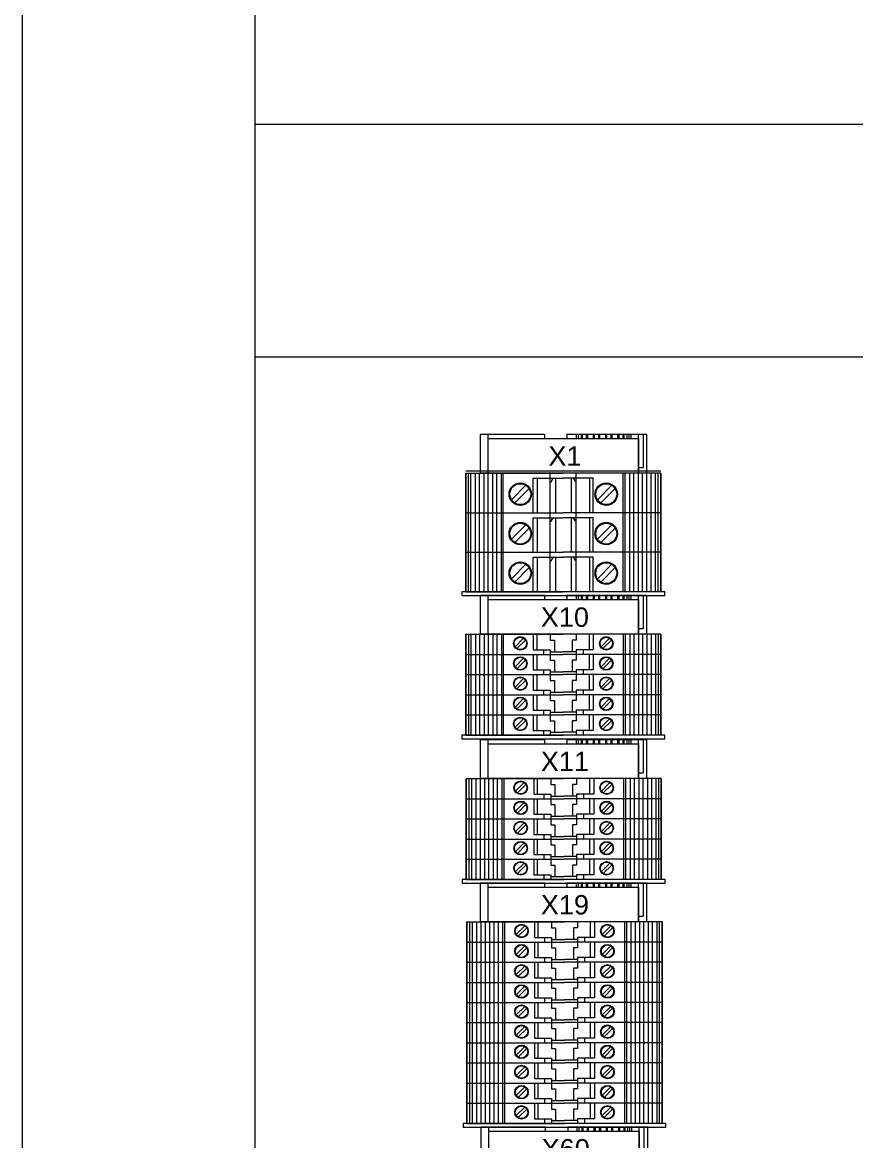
# Model space of a CAD drawing. Header units: millimetres. Extents: x -5035 to 14510, y -7775 to 12.
# Drawn here: x 1089.2 to 1304.4, y -2456.8 to -2168.1 of the extents above; entities that cross this region are included whole.
import ezdxf
from ezdxf.enums import TextEntityAlignment as Align

# ---------------------------------------------------------------- set-up
doc = ezdxf.new("R2010")
doc.units = ezdxf.units.MM
doc.layers.add('eProC - L2', color=41, linetype='Continuous', lineweight=20)
doc.styles.get("Standard").update_dxf_attribs({"font": 'arial.ttf'})

# ---------------------------------------------------------------- blocks, each defined once
blk = doc.blocks.new('eProC_Z_EK1+I-RE1')
at = {"layer": 'eProC - L2'}
for p, q in [((0, 0), (0, -20.65)), ((10, 0), (0, 0)), ((10, 0), (10, -43)), ((0, -1), (8.5, -1)), ((10, -2.2), (0, -2.2)), ((8.5, -2.2), (8.5, -1)), ((0, -4.2), (1, -4.2)), ((1, -4.59), (0, -4.59)), ((1, -5.09), (0, -5.09)), ((1, -5.84), (0, -5.84)), ((1, -6.11), (0, -6.11)), ((1, -7.21), (0, -7.21)), ((1, -7.49), (0, -7.49)), ((1, -8.99), (0, -8.99)), ((1, -9.26), (0, -9.26)), ((1, -10.36), (0, -10.36)), ((1, -10.64), (0, -10.64)), ((1, -12.14), (0, -12.14)), ((1, -12.42), (0, -12.42)), ((1, -13.52), (0, -13.52)), ((1, -13.79), (0, -13.79)), ((1, -15.29), (0, -15.29)), ((1, -15.57), (0, -15.57)), ((1, -16.67), (0, -16.67)), ((1, -16.94), (0, -16.94)), ((1, -17.69), (0, -17.69)), ((1, -18.19), (0, -18.19)), ((0, -20.65), (1, -20.65)), ((1, -26.45), (1, -20.65)), ((0, -26.45), (0, -43)), ((0, -26.45), (1, -26.45)), ((10, -41), (0, -41)), ((10, -43), (0, -43))]:
    blk.add_line(p, q, dxfattribs=at)
blk.add_lwpolyline([(10, -41), (1, -41), (1, -2.2), (10, -2.2)], close=True, dxfattribs=at)
blk.add_attdef('XXXX.X', text='', height=5, rotation=90, dxfattribs=at).set_placement((8.07, -21.18), align=Align.CENTER)
blk = doc.blocks.new('eProC_Z_BPN10')
at = {"layer": 'eProC - L2'}
for p, q in [((0, 0), (0, -25.2)), ((0, 0), (10.2, 0)), ((10.2, 0), (0, 0)), ((10.2, 0), (10.2, -25.2)), ((10.2, -0.71), (0, -0.71)), ((10.2, -1.36), (0, -1.36)), ((10.2, -2.52), (0, -2.52)), ((10.2, -3.59), (0, -3.59)), ((10.2, -4.75), (0, -4.75)), ((10.2, -5.82), (0, -5.82)), ((10.2, -6.98), (0, -6.98)), ((10.2, -8.04), (0, -8.04)), ((10.2, -9.2), (0, -9.2)), ((10.2, -9.71), (0, -9.71)), ((6.84, -16.39), (3.11, -12.66)), ((7.69, -15.54), (3.96, -11.81)), ((10.2, -17.45), (1.3, -17.45)), ((1.3, -17.45), (1.3, -25.2)), ((1.3, -18.45), (10.2, -18.45)), ((1.3, -21.85), (0, -21.85)), ((10.2, -21.85), (1.3, -21.85)), ((2.2, -22.08), (1.3, -22.6)), ((2.2, -21.85), (2.2, -22.08)), ((0, -50.4), (0, -25.2)), ((1.3, -23.2), (10.2, -23.2)), ((1.3, -32.95), (1.3, -25.2)), ((10.2, -50.4), (10.2, -25.2)), ((1.3, -28.55), (0, -28.55)), ((1.3, -27.2), (10.2, -27.2)), ((2.2, -28.32), (1.3, -27.8)), ((10.2, -28.55), (1.3, -28.55)), ((2.2, -28.55), (2.2, -28.32)), ((1.3, -31.95), (10.2, -31.95)), ((10.2, -32.95), (1.3, -32.95)), ((7.69, -37.74), (3.96, -34.01)), ((6.84, -38.59), (3.11, -34.86)), ((10.2, -40.69), (0, -40.69)), ((10.2, -41.2), (0, -41.2)), ((10.2, -42.36), (0, -42.36)), ((10.2, -43.42), (0, -43.42)), ((10.2, -44.58), (0, -44.58)), ((10.2, -45.65), (0, -45.65)), ((10.2, -46.81), (0, -46.81)), ((10.2, -47.88), (0, -47.88)), ((10.2, -49.04), (0, -49.04)), ((10.2, -49.69), (0, -49.69)), ((0, -50.4), (10.2, -50.4)), ((10.2, -50.4), (0, -50.4))]:
    blk.add_line(p, q, dxfattribs=at)
for centre, radius in [((5.4, -14.1), 2.9), ((5.4, -14.1), 2.7), ((5.4, -36.3), 2.9), ((5.4, -36.3), 2.7)]:
    blk.add_circle(centre, radius, dxfattribs=at)
blk = doc.blocks.new('eProC_Z_00')
at = {"layer": 'eProC - L2'}
blk.add_lwpolyline([(0.99, 0), (0, 0), (0, -52.4), (0.99, -52.4)], close=True, dxfattribs=at)

msp = doc.modelspace()

# ---------------------------------------------------------------- linework, layer by layer
at = {"layer": 'eProC - L2'}
for p, q in [((1254.11, -2283.99), (1203.71, -2283.99)), ((1203.71, -2326.09), (1228.91, -2326.09)), ((1203.71, -2331.29), (1203.71, -2326.09)), ((1203.71, -2326.09), (1203.71, -2331.29)), ((1204.42, -2326.09), (1204.42, -2331.29)), ((1205.07, -2326.09), (1205.07, -2331.29)), ((1206.23, -2326.09), (1206.23, -2331.29)), ((1207.3, -2326.09), (1207.3, -2331.29)), ((1208.46, -2326.09), (1208.46, -2331.29)), ((1209.53, -2326.09), (1209.53, -2331.29)), ((1210.69, -2326.09), (1210.69, -2331.29)), ((1211.75, -2326.09), (1211.75, -2331.29)), ((1212.92, -2326.09), (1212.92, -2331.29)), ((1213.42, -2326.09), (1213.42, -2331.29)), ((1221.16, -2326.09), (1221.16, -2330.09)), ((1222.16, -2330.09), (1222.16, -2326.09)), ((1225.56, -2326.09), (1225.56, -2327.59)), ((1254.11, -2326.09), (1228.91, -2326.09)), ((1232.26, -2326.09), (1232.26, -2327.59)), ((1235.66, -2330.09), (1235.66, -2326.09)), ((1236.66, -2326.09), (1236.66, -2330.09)), ((1244.4, -2326.09), (1244.4, -2331.29)), ((1244.91, -2326.09), (1244.91, -2331.29)), ((1246.07, -2326.09), (1246.07, -2331.29)), ((1247.13, -2326.09), (1247.13, -2331.29)), ((1248.3, -2326.09), (1248.3, -2331.29)), ((1249.36, -2326.09), (1249.36, -2331.29)), ((1250.52, -2326.09), (1250.52, -2331.29)), ((1251.59, -2326.09), (1251.59, -2331.29)), ((1252.75, -2326.09), (1252.75, -2331.29)), ((1253.4, -2326.09), (1253.4, -2331.29)), ((1254.11, -2331.29), (1254.11, -2326.09)), ((1254.11, -2326.09), (1254.11, -2331.29)), ((1218.67, -2327.09), (1216.46, -2329.3)), ((1219.16, -2327.59), (1216.95, -2329.8)), ((1225.56, -2327.59), (1226.61, -2327.59)), ((1226.61, -2327.59), (1226.61, -2330.59)), ((1231.21, -2327.59), (1231.21, -2330.59)), ((1232.26, -2327.59), (1231.21, -2327.59)), ((1240.87, -2327.09), (1238.66, -2329.3)), ((1241.36, -2327.59), (1239.15, -2329.8)), ((1203.71, -2331.29), (1228.91, -2331.29)), ((1203.71, -2331.29), (1228.91, -2331.29)), ((1203.71, -2336.49), (1203.71, -2331.29)), ((1203.71, -2331.29), (1203.71, -2336.49)), ((1204.42, -2331.29), (1204.42, -2336.49)), ((1205.07, -2331.29), (1205.07, -2336.49)), ((1206.23, -2331.29), (1206.23, -2336.49)), ((1207.3, -2331.29), (1207.3, -2336.49)), ((1208.46, -2331.29), (1208.46, -2336.49)), ((1209.53, -2331.29), (1209.53, -2336.49)), ((1210.69, -2331.29), (1210.69, -2336.49)), ((1211.75, -2331.29), (1211.75, -2336.49)), ((1212.92, -2331.29), (1212.92, -2336.49)), ((1213.42, -2331.29), (1213.42, -2336.49)), ((1218.67, -2332.29), (1216.46, -2334.5)), ((1221.16, -2330.09), (1225.56, -2330.09)), ((1221.16, -2331.29), (1221.16, -2335.29)), ((1222.16, -2335.29), (1222.16, -2331.29)), ((1223.76, -2330.09), (1223.76, -2331.29)), ((1225.56, -2330.09), (1225.56, -2331.29)), ((1225.56, -2330.59), (1228.91, -2330.59)), ((1225.56, -2331.29), (1225.56, -2332.79)), ((1232.26, -2330.59), (1228.91, -2330.59)), ((1254.11, -2331.29), (1228.91, -2331.29)), ((1254.11, -2331.29), (1228.91, -2331.29)), ((1236.66, -2330.09), (1232.26, -2330.09)), ((1232.26, -2330.09), (1232.26, -2331.29)), ((1232.26, -2331.29), (1232.26, -2332.79)), ((1234.06, -2330.09), (1234.06, -2331.29)), ((1235.66, -2335.29), (1235.66, -2331.29)), ((1236.66, -2331.29), (1236.66, -2335.29)), ((1240.87, -2332.29), (1238.66, -2334.5)), ((1244.4, -2331.29), (1244.4, -2336.49)), ((1244.91, -2331.29), (1244.91, -2336.49)), ((1246.07, -2331.29), (1246.07, -2336.49)), ((1247.13, -2331.29), (1247.13, -2336.49)), ((1248.3, -2331.29), (1248.3, -2336.49)), ((1249.36, -2331.29), (1249.36, -2336.49)), ((1250.52, -2331.29), (1250.52, -2336.49)), ((1251.59, -2331.29), (1251.59, -2336.49)), ((1252.75, -2331.29), (1252.75, -2336.49)), ((1253.4, -2331.29), (1253.4, -2336.49)), ((1254.11, -2336.49), (1254.11, -2331.29)), ((1254.11, -2331.29), (1254.11, -2336.49)), ((1219.16, -2332.79), (1216.95, -2335)), ((1221.16, -2335.29), (1225.56, -2335.29)), ((1223.76, -2335.29), (1223.76, -2336.49)), ((1225.56, -2332.79), (1226.61, -2332.79)), ((1225.56, -2335.29), (1225.56, -2336.49)), ((1226.61, -2332.79), (1226.61, -2335.79)), ((1231.21, -2332.79), (1231.21, -2335.79)), ((1232.26, -2332.79), (1231.21, -2332.79)), ((1236.66, -2335.29), (1232.26, -2335.29)), ((1232.26, -2335.29), (1232.26, -2336.49)), ((1234.06, -2335.29), (1234.06, -2336.49)), ((1241.36, -2332.79), (1239.15, -2335)), ((1203.71, -2336.49), (1228.91, -2336.49)), ((1203.71, -2336.49), (1228.91, -2336.49)), ((1203.71, -2341.69), (1203.71, -2336.49)), ((1203.71, -2336.49), (1203.71, -2341.69)), ((1204.42, -2336.49), (1204.42, -2341.69)), ((1205.07, -2336.49), (1205.07, -2341.69)), ((1206.23, -2336.49), (1206.23, -2341.69)), ((1207.3, -2336.49), (1207.3, -2341.69)), ((1208.46, -2336.49), (1208.46, -2341.69)), ((1209.53, -2336.49), (1209.53, -2341.69)), ((1210.69, -2336.49), (1210.69, -2341.69)), ((1211.75, -2336.49), (1211.75, -2341.69)), ((1212.92, -2336.49), (1212.92, -2341.69)), ((1213.42, -2336.49), (1213.42, -2341.69)), ((1218.67, -2337.49), (1216.46, -2339.7)), ((1219.16, -2337.99), (1216.95, -2340.2)), ((1221.16, -2336.49), (1221.16, -2340.49)), ((1222.16, -2340.49), (1222.16, -2336.49)), ((1225.56, -2335.79), (1228.91, -2335.79)), ((1225.56, -2336.49), (1225.56, -2337.99)), ((1225.56, -2337.99), (1226.61, -2337.99)), ((1226.61, -2337.99), (1226.61, -2340.99)), ((1232.26, -2335.79), (1228.91, -2335.79)), ((1254.11, -2336.49), (1228.91, -2336.49)), ((1254.11, -2336.49), (1228.91, -2336.49)), ((1231.21, -2337.99), (1231.21, -2340.99)), ((1232.26, -2337.99), (1231.21, -2337.99)), ((1232.26, -2336.49), (1232.26, -2337.99)), ((1235.66, -2340.49), (1235.66, -2336.49)), ((1236.66, -2336.49), (1236.66, -2340.49)), ((1240.87, -2337.49), (1238.66, -2339.7)), ((1241.36, -2337.99), (1239.15, -2340.2)), ((1244.4, -2336.49), (1244.4, -2341.69)), ((1244.91, -2336.49), (1244.91, -2341.69)), ((1246.07, -2336.49), (1246.07, -2341.69)), ((1247.13, -2336.49), (1247.13, -2341.69)), ((1248.3, -2336.49), (1248.3, -2341.69)), ((1249.36, -2336.49), (1249.36, -2341.69)), ((1250.52, -2336.49), (1250.52, -2341.69)), ((1251.59, -2336.49), (1251.59, -2341.69)), ((1252.75, -2336.49), (1252.75, -2341.69)), ((1253.4, -2336.49), (1253.4, -2341.69)), ((1254.11, -2341.69), (1254.11, -2336.49)), ((1254.11, -2336.49), (1254.11, -2341.69)), ((1221.16, -2340.49), (1225.56, -2340.49)), ((1223.76, -2340.49), (1223.76, -2341.69)), ((1225.56, -2340.49), (1225.56, -2341.69)), ((1225.56, -2340.99), (1228.91, -2340.99)), ((1232.26, -2340.99), (1228.91, -2340.99)), ((1236.66, -2340.49), (1232.26, -2340.49)), ((1232.26, -2340.49), (1232.26, -2341.69)), ((1234.06, -2340.49), (1234.06, -2341.69)), ((1203.71, -2341.69), (1228.91, -2341.69)), ((1203.71, -2341.69), (1228.91, -2341.69)), ((1203.71, -2346.89), (1203.71, -2341.69)), ((1203.71, -2341.69), (1203.71, -2346.89)), ((1204.42, -2341.69), (1204.42, -2346.89)), ((1205.07, -2341.69), (1205.07, -2346.89)), ((1206.23, -2341.69), (1206.23, -2346.89)), ((1207.3, -2341.69), (1207.3, -2346.89)), ((1208.46, -2341.69), (1208.46, -2346.89)), ((1209.53, -2341.69), (1209.53, -2346.89)), ((1210.69, -2341.69), (1210.69, -2346.89)), ((1211.75, -2341.69), (1211.75, -2346.89)), ((1212.92, -2341.69), (1212.92, -2346.89)), ((1213.42, -2341.69), (1213.42, -2346.89)), ((1218.67, -2342.69), (1216.46, -2344.9)), ((1219.16, -2343.19), (1216.95, -2345.4)), ((1221.16, -2341.69), (1221.16, -2345.69)), ((1222.16, -2345.69), (1222.16, -2341.69)), ((1225.56, -2341.69), (1225.56, -2343.19)), ((1225.56, -2343.19), (1226.61, -2343.19)), ((1226.61, -2343.19), (1226.61, -2346.19)), ((1254.11, -2341.69), (1228.91, -2341.69)), ((1254.11, -2341.69), (1228.91, -2341.69)), ((1231.21, -2343.19), (1231.21, -2346.19)), ((1232.26, -2343.19), (1231.21, -2343.19)), ((1232.26, -2341.69), (1232.26, -2343.19)), ((1235.66, -2345.69), (1235.66, -2341.69)), ((1236.66, -2341.69), (1236.66, -2345.69)), ((1240.87, -2342.69), (1238.66, -2344.9)), ((1241.36, -2343.19), (1239.15, -2345.4)), ((1244.4, -2341.69), (1244.4, -2346.89)), ((1244.91, -2341.69), (1244.91, -2346.89)), ((1246.07, -2341.69), (1246.07, -2346.89)), ((1247.13, -2341.69), (1247.13, -2346.89)), ((1248.3, -2341.69), (1248.3, -2346.89)), ((1249.36, -2341.69), (1249.36, -2346.89)), ((1250.52, -2341.69), (1250.52, -2346.89)), ((1251.59, -2341.69), (1251.59, -2346.89)), ((1252.75, -2341.69), (1252.75, -2346.89)), ((1253.4, -2341.69), (1253.4, -2346.89)), ((1254.11, -2346.89), (1254.11, -2341.69)), ((1254.11, -2341.69), (1254.11, -2346.89)), ((1203.71, -2346.89), (1228.91, -2346.89)), ((1203.71, -2346.89), (1228.91, -2346.89)), ((1203.71, -2352.09), (1203.71, -2346.89)), ((1203.71, -2346.89), (1203.71, -2352.09)), ((1204.42, -2346.89), (1204.42, -2352.09)), ((1205.07, -2346.89), (1205.07, -2352.09)), ((1206.23, -2346.89), (1206.23, -2352.09)), ((1207.3, -2346.89), (1207.3, -2352.09)), ((1208.46, -2346.89), (1208.46, -2352.09)), ((1209.53, -2346.89), (1209.53, -2352.09)), ((1210.69, -2346.89), (1210.69, -2352.09)), ((1211.75, -2346.89), (1211.75, -2352.09)), ((1212.92, -2346.89), (1212.92, -2352.09)), ((1213.42, -2346.89), (1213.42, -2352.09)), ((1221.16, -2345.69), (1225.56, -2345.69)), ((1221.16, -2346.89), (1221.16, -2350.89)), ((1222.16, -2350.89), (1222.16, -2346.89)), ((1223.76, -2345.69), (1223.76, -2346.89)), ((1225.56, -2345.69), (1225.56, -2346.89)), ((1225.56, -2346.19), (1228.91, -2346.19)), ((1225.56, -2346.89), (1225.56, -2348.39)), ((1232.26, -2346.19), (1228.91, -2346.19)), ((1254.11, -2346.89), (1228.91, -2346.89)), ((1254.11, -2346.89), (1228.91, -2346.89)), ((1236.66, -2345.69), (1232.26, -2345.69)), ((1232.26, -2345.69), (1232.26, -2346.89)), ((1232.26, -2346.89), (1232.26, -2348.39)), ((1234.06, -2345.69), (1234.06, -2346.89)), ((1235.66, -2350.89), (1235.66, -2346.89)), ((1236.66, -2346.89), (1236.66, -2350.89)), ((1244.4, -2346.89), (1244.4, -2352.09)), ((1244.91, -2346.89), (1244.91, -2352.09)), ((1246.07, -2346.89), (1246.07, -2352.09)), ((1247.13, -2346.89), (1247.13, -2352.09)), ((1248.3, -2346.89), (1248.3, -2352.09)), ((1249.36, -2346.89), (1249.36, -2352.09)), ((1250.52, -2346.89), (1250.52, -2352.09)), ((1251.59, -2346.89), (1251.59, -2352.09)), ((1252.75, -2346.89), (1252.75, -2352.09)), ((1253.4, -2346.89), (1253.4, -2352.09)), ((1254.11, -2352.09), (1254.11, -2346.89)), ((1254.11, -2346.89), (1254.11, -2352.09)), ((1218.67, -2347.89), (1216.46, -2350.1)), ((1219.16, -2348.39), (1216.95, -2350.6)), ((1225.56, -2348.39), (1226.61, -2348.39)), ((1226.61, -2348.39), (1226.61, -2351.39)), ((1231.21, -2348.39), (1231.21, -2351.39)), ((1232.26, -2348.39), (1231.21, -2348.39)), ((1240.87, -2347.89), (1238.66, -2350.1)), ((1241.36, -2348.39), (1239.15, -2350.6)), ((1203.71, -2352.09), (1228.91, -2352.09)), ((1221.16, -2350.89), (1225.56, -2350.89)), ((1223.76, -2350.89), (1223.76, -2352.09)), ((1225.56, -2350.89), (1225.56, -2352.09)), ((1225.56, -2351.39), (1228.91, -2351.39)), ((1232.26, -2351.39), (1228.91, -2351.39)), ((1254.11, -2352.09), (1228.91, -2352.09)), ((1236.66, -2350.89), (1232.26, -2350.89)), ((1232.26, -2350.89), (1232.26, -2352.09)), ((1234.06, -2350.89), (1234.06, -2352.09)), ((1203.81, -2363.35), (1229.01, -2363.35)), ((1203.81, -2368.55), (1203.81, -2363.35)), ((1203.81, -2363.35), (1203.81, -2368.55)), ((1204.52, -2363.35), (1204.52, -2368.55)), ((1205.17, -2363.35), (1205.17, -2368.55)), ((1206.33, -2363.35), (1206.33, -2368.55)), ((1207.4, -2363.35), (1207.4, -2368.55)), ((1208.56, -2363.35), (1208.56, -2368.55)), ((1209.63, -2363.35), (1209.63, -2368.55)), ((1210.79, -2363.35), (1210.79, -2368.55)), ((1211.85, -2363.35), (1211.85, -2368.55)), ((1213.02, -2363.35), (1213.02, -2368.55)), ((1213.52, -2363.35), (1213.52, -2368.55)), ((1221.26, -2363.35), (1221.26, -2367.35)), ((1222.26, -2367.35), (1222.26, -2363.35)), ((1225.66, -2363.35), (1225.66, -2364.85)), ((1254.21, -2363.35), (1229.01, -2363.35)), ((1232.36, -2363.35), (1232.36, -2364.85)), ((1235.76, -2367.35), (1235.76, -2363.35)), ((1236.76, -2363.35), (1236.76, -2367.35)), ((1244.5, -2363.35), (1244.5, -2368.55)), ((1245.01, -2363.35), (1245.01, -2368.55)), ((1246.17, -2363.35), (1246.17, -2368.55)), ((1247.23, -2363.35), (1247.23, -2368.55)), ((1248.4, -2363.35), (1248.4, -2368.55)), ((1249.46, -2363.35), (1249.46, -2368.55)), ((1250.62, -2363.35), (1250.62, -2368.55)), ((1251.69, -2363.35), (1251.69, -2368.55)), ((1252.85, -2363.35), (1252.85, -2368.55)), ((1253.5, -2363.35), (1253.5, -2368.55)), ((1254.21, -2368.55), (1254.21, -2363.35)), ((1254.21, -2363.35), (1254.21, -2368.55)), ((1218.77, -2364.35), (1216.56, -2366.56)), ((1219.26, -2364.85), (1217.05, -2367.06)), ((1225.66, -2364.85), (1226.71, -2364.85)), ((1226.71, -2364.85), (1226.71, -2367.85)), ((1231.31, -2364.85), (1231.31, -2367.85)), ((1232.36, -2364.85), (1231.31, -2364.85)), ((1240.97, -2364.35), (1238.76, -2366.56)), ((1241.46, -2364.85), (1239.25, -2367.06)), ((1203.81, -2368.55), (1229.01, -2368.55)), ((1203.81, -2368.55), (1229.01, -2368.55)), ((1203.81, -2373.75), (1203.81, -2368.55)), ((1203.81, -2368.55), (1203.81, -2373.75)), ((1204.52, -2368.55), (1204.52, -2373.75)), ((1205.17, -2368.55), (1205.17, -2373.75)), ((1206.33, -2368.55), (1206.33, -2373.75)), ((1207.4, -2368.55), (1207.4, -2373.75)), ((1208.56, -2368.55), (1208.56, -2373.75)), ((1209.63, -2368.55), (1209.63, -2373.75)), ((1210.79, -2368.55), (1210.79, -2373.75)), ((1211.85, -2368.55), (1211.85, -2373.75)), ((1213.02, -2368.55), (1213.02, -2373.75)), ((1213.52, -2368.55), (1213.52, -2373.75)), ((1218.77, -2369.55), (1216.56, -2371.76)), ((1221.26, -2367.35), (1225.66, -2367.35)), ((1221.26, -2368.55), (1221.26, -2372.55)), ((1222.26, -2372.55), (1222.26, -2368.55)), ((1223.86, -2367.35), (1223.86, -2368.55)), ((1225.66, -2367.35), (1225.66, -2368.55)), ((1225.66, -2367.85), (1229.01, -2367.85)), ((1225.66, -2368.55), (1225.66, -2370.05)), ((1232.36, -2367.85), (1229.01, -2367.85)), ((1254.21, -2368.55), (1229.01, -2368.55)), ((1254.21, -2368.55), (1229.01, -2368.55)), ((1236.76, -2367.35), (1232.36, -2367.35)), ((1232.36, -2367.35), (1232.36, -2368.55)), ((1232.36, -2368.55), (1232.36, -2370.05)), ((1234.16, -2367.35), (1234.16, -2368.55)), ((1235.76, -2372.55), (1235.76, -2368.55)), ((1236.76, -2368.55), (1236.76, -2372.55)), ((1240.97, -2369.55), (1238.76, -2371.76)), ((1244.5, -2368.55), (1244.5, -2373.75)), ((1245.01, -2368.55), (1245.01, -2373.75)), ((1246.17, -2368.55), (1246.17, -2373.75)), ((1247.23, -2368.55), (1247.23, -2373.75)), ((1248.4, -2368.55), (1248.4, -2373.75)), ((1249.46, -2368.55), (1249.46, -2373.75)), ((1250.62, -2368.55), (1250.62, -2373.75)), ((1251.69, -2368.55), (1251.69, -2373.75)), ((1252.85, -2368.55), (1252.85, -2373.75)), ((1253.5, -2368.55), (1253.5, -2373.75)), ((1254.21, -2373.75), (1254.21, -2368.55)), ((1254.21, -2368.55), (1254.21, -2373.75)), ((1219.26, -2370.05), (1217.05, -2372.26)), ((1221.26, -2372.55), (1225.66, -2372.55)), ((1223.86, -2372.55), (1223.86, -2373.75)), ((1225.66, -2370.05), (1226.71, -2370.05)), ((1225.66, -2372.55), (1225.66, -2373.75)), ((1226.71, -2370.05), (1226.71, -2373.05)), ((1231.31, -2370.05), (1231.31, -2373.05)), ((1232.36, -2370.05), (1231.31, -2370.05)), ((1236.76, -2372.55), (1232.36, -2372.55)), ((1232.36, -2372.55), (1232.36, -2373.75)), ((1234.16, -2372.55), (1234.16, -2373.75)), ((1241.46, -2370.05), (1239.25, -2372.26)), ((1203.81, -2373.75), (1229.01, -2373.75)), ((1203.81, -2373.75), (1229.01, -2373.75)), ((1203.81, -2378.95), (1203.81, -2373.75)), ((1203.81, -2373.75), (1203.81, -2378.95)), ((1204.52, -2373.75), (1204.52, -2378.95)), ((1205.17, -2373.75), (1205.17, -2378.95)), ((1206.33, -2373.75), (1206.33, -2378.95)), ((1207.4, -2373.75), (1207.4, -2378.95)), ((1208.56, -2373.75), (1208.56, -2378.95)), ((1209.63, -2373.75), (1209.63, -2378.95)), ((1210.79, -2373.75), (1210.79, -2378.95)), ((1211.85, -2373.75), (1211.85, -2378.95)), ((1213.02, -2373.75), (1213.02, -2378.95)), ((1213.52, -2373.75), (1213.52, -2378.95)), ((1218.77, -2374.75), (1216.56, -2376.96)), ((1219.26, -2375.25), (1217.05, -2377.46)), ((1221.26, -2373.75), (1221.26, -2377.75)), ((1222.26, -2377.75), (1222.26, -2373.75)), ((1225.66, -2373.05), (1229.01, -2373.05)), ((1225.66, -2373.75), (1225.66, -2375.25)), ((1225.66, -2375.25), (1226.71, -2375.25)), ((1226.71, -2375.25), (1226.71, -2378.25)), ((1232.36, -2373.05), (1229.01, -2373.05)), ((1254.21, -2373.75), (1229.01, -2373.75)), ((1254.21, -2373.75), (1229.01, -2373.75)), ((1231.31, -2375.25), (1231.31, -2378.25)), ((1232.36, -2375.25), (1231.31, -2375.25)), ((1232.36, -2373.75), (1232.36, -2375.25)), ((1235.76, -2377.75), (1235.76, -2373.75)), ((1236.76, -2373.75), (1236.76, -2377.75)), ((1240.97, -2374.75), (1238.76, -2376.96)), ((1241.46, -2375.25), (1239.25, -2377.46)), ((1244.5, -2373.75), (1244.5, -2378.95)), ((1245.01, -2373.75), (1245.01, -2378.95)), ((1246.17, -2373.75), (1246.17, -2378.95)), ((1247.23, -2373.75), (1247.23, -2378.95)), ((1248.4, -2373.75), (1248.4, -2378.95)), ((1249.46, -2373.75), (1249.46, -2378.95)), ((1250.62, -2373.75), (1250.62, -2378.95)), ((1251.69, -2373.75), (1251.69, -2378.95)), ((1252.85, -2373.75), (1252.85, -2378.95)), ((1253.5, -2373.75), (1253.5, -2378.95)), ((1254.21, -2378.95), (1254.21, -2373.75)), ((1254.21, -2373.75), (1254.21, -2378.95)), ((1221.26, -2377.75), (1225.66, -2377.75)), ((1223.86, -2377.75), (1223.86, -2378.95)), ((1225.66, -2377.75), (1225.66, -2378.95)), ((1225.66, -2378.25), (1229.01, -2378.25)), ((1232.36, -2378.25), (1229.01, -2378.25)), ((1236.76, -2377.75), (1232.36, -2377.75)), ((1232.36, -2377.75), (1232.36, -2378.95)), ((1234.16, -2377.75), (1234.16, -2378.95)), ((1203.81, -2378.95), (1229.01, -2378.95)), ((1203.81, -2378.95), (1229.01, -2378.95)), ((1203.81, -2384.15), (1203.81, -2378.95)), ((1203.81, -2378.95), (1203.81, -2384.15)), ((1204.52, -2378.95), (1204.52, -2384.15)), ((1205.17, -2378.95), (1205.17, -2384.15)), ((1206.33, -2378.95), (1206.33, -2384.15)), ((1207.4, -2378.95), (1207.4, -2384.15)), ((1208.56, -2378.95), (1208.56, -2384.15)), ((1209.63, -2378.95), (1209.63, -2384.15)), ((1210.79, -2378.95), (1210.79, -2384.15)), ((1211.85, -2378.95), (1211.85, -2384.15)), ((1213.02, -2378.95), (1213.02, -2384.15)), ((1213.52, -2378.95), (1213.52, -2384.15)), ((1218.77, -2379.95), (1216.56, -2382.16)), ((1219.26, -2380.45), (1217.05, -2382.66)), ((1221.26, -2378.95), (1221.26, -2382.95)), ((1222.26, -2382.95), (1222.26, -2378.95)), ((1225.66, -2378.95), (1225.66, -2380.45)), ((1225.66, -2380.45), (1226.71, -2380.45)), ((1226.71, -2380.45), (1226.71, -2383.45)), ((1254.21, -2378.95), (1229.01, -2378.95)), ((1254.21, -2378.95), (1229.01, -2378.95)), ((1231.31, -2380.45), (1231.31, -2383.45)), ((1232.36, -2380.45), (1231.31, -2380.45)), ((1232.36, -2378.95), (1232.36, -2380.45)), ((1235.76, -2382.95), (1235.76, -2378.95)), ((1236.76, -2378.95), (1236.76, -2382.95)), ((1240.97, -2379.95), (1238.76, -2382.16)), ((1241.46, -2380.45), (1239.25, -2382.66)), ((1244.5, -2378.95), (1244.5, -2384.15)), ((1245.01, -2378.95), (1245.01, -2384.15)), ((1246.17, -2378.95), (1246.17, -2384.15)), ((1247.23, -2378.95), (1247.23, -2384.15)), ((1248.4, -2378.95), (1248.4, -2384.15)), ((1249.46, -2378.95), (1249.46, -2384.15)), ((1250.62, -2378.95), (1250.62, -2384.15)), ((1251.69, -2378.95), (1251.69, -2384.15)), ((1252.85, -2378.95), (1252.85, -2384.15)), ((1253.5, -2378.95), (1253.5, -2384.15)), ((1254.21, -2384.15), (1254.21, -2378.95)), ((1254.21, -2378.95), (1254.21, -2384.15)), ((1203.81, -2384.15), (1229.01, -2384.15)), ((1203.81, -2384.15), (1229.01, -2384.15)), ((1203.81, -2389.35), (1203.81, -2384.15)), ((1203.81, -2384.15), (1203.81, -2389.35)), ((1204.52, -2384.15), (1204.52, -2389.35)), ((1205.17, -2384.15), (1205.17, -2389.35)), ((1206.33, -2384.15), (1206.33, -2389.35)), ((1207.4, -2384.15), (1207.4, -2389.35)), ((1208.56, -2384.15), (1208.56, -2389.35)), ((1209.63, -2384.15), (1209.63, -2389.35)), ((1210.79, -2384.15), (1210.79, -2389.35)), ((1211.85, -2384.15), (1211.85, -2389.35)), ((1213.02, -2384.15), (1213.02, -2389.35)), ((1213.52, -2384.15), (1213.52, -2389.35)), ((1221.26, -2382.95), (1225.66, -2382.95)), ((1221.26, -2384.15), (1221.26, -2388.15)), ((1222.26, -2388.15), (1222.26, -2384.15)), ((1223.86, -2382.95), (1223.86, -2384.15)), ((1225.66, -2382.95), (1225.66, -2384.15)), ((1225.66, -2383.45), (1229.01, -2383.45)), ((1225.66, -2384.15), (1225.66, -2385.65)), ((1232.36, -2383.45), (1229.01, -2383.45)), ((1254.21, -2384.15), (1229.01, -2384.15)), ((1254.21, -2384.15), (1229.01, -2384.15)), ((1236.76, -2382.95), (1232.36, -2382.95)), ((1232.36, -2382.95), (1232.36, -2384.15)), ((1232.36, -2384.15), (1232.36, -2385.65)), ((1234.16, -2382.95), (1234.16, -2384.15)), ((1235.76, -2388.15), (1235.76, -2384.15)), ((1236.76, -2384.15), (1236.76, -2388.15)), ((1244.5, -2384.15), (1244.5, -2389.35)), ((1245.01, -2384.15), (1245.01, -2389.35)), ((1246.17, -2384.15), (1246.17, -2389.35)), ((1247.23, -2384.15), (1247.23, -2389.35)), ((1248.4, -2384.15), (1248.4, -2389.35)), ((1249.46, -2384.15), (1249.46, -2389.35)), ((1250.62, -2384.15), (1250.62, -2389.35)), ((1251.69, -2384.15), (1251.69, -2389.35)), ((1252.85, -2384.15), (1252.85, -2389.35)), ((1253.5, -2384.15), (1253.5, -2389.35)), ((1254.21, -2389.35), (1254.21, -2384.15)), ((1254.21, -2384.15), (1254.21, -2389.35)), ((1218.77, -2385.15), (1216.56, -2387.36)), ((1219.26, -2385.65), (1217.05, -2387.86)), ((1225.66, -2385.65), (1226.71, -2385.65)), ((1226.71, -2385.65), (1226.71, -2388.65)), ((1231.31, -2385.65), (1231.31, -2388.65)), ((1232.36, -2385.65), (1231.31, -2385.65)), ((1240.97, -2385.15), (1238.76, -2387.36)), ((1241.46, -2385.65), (1239.25, -2387.86)), ((1203.81, -2389.35), (1229.01, -2389.35)), ((1221.26, -2388.15), (1225.66, -2388.15)), ((1223.86, -2388.15), (1223.86, -2389.35)), ((1225.66, -2388.15), (1225.66, -2389.35)), ((1225.66, -2388.65), (1229.01, -2388.65)), ((1232.36, -2388.65), (1229.01, -2388.65)), ((1254.21, -2389.35), (1229.01, -2389.35)), ((1236.76, -2388.15), (1232.36, -2388.15)), ((1232.36, -2388.15), (1232.36, -2389.35)), ((1234.16, -2388.15), (1234.16, -2389.35)), ((1204.01, -2400.34), (1229.21, -2400.34)), ((1204.01, -2405.54), (1204.01, -2400.34)), ((1204.01, -2400.34), (1204.01, -2405.54)), ((1204.72, -2400.34), (1204.72, -2405.54)), ((1205.37, -2400.34), (1205.37, -2405.54)), ((1206.53, -2400.34), (1206.53, -2405.54)), ((1207.6, -2400.34), (1207.6, -2405.54)), ((1208.76, -2400.34), (1208.76, -2405.54)), ((1209.83, -2400.34), (1209.83, -2405.54)), ((1210.99, -2400.34), (1210.99, -2405.54)), ((1212.05, -2400.34), (1212.05, -2405.54)), ((1213.22, -2400.34), (1213.22, -2405.54)), ((1213.72, -2400.34), (1213.72, -2405.54)), ((1218.97, -2401.34), (1216.76, -2403.55)), ((1221.46, -2400.34), (1221.46, -2404.34)), ((1222.46, -2404.34), (1222.46, -2400.34)), ((1225.86, -2400.34), (1225.86, -2401.84)), ((1254.41, -2400.34), (1229.21, -2400.34)), ((1232.56, -2400.34), (1232.56, -2401.84)), ((1235.96, -2404.34), (1235.96, -2400.34)), ((1236.96, -2400.34), (1236.96, -2404.34)), ((1241.17, -2401.34), (1238.96, -2403.55)), ((1244.7, -2400.34), (1244.7, -2405.54)), ((1245.21, -2400.34), (1245.21, -2405.54)), ((1246.37, -2400.34), (1246.37, -2405.54)), ((1247.43, -2400.34), (1247.43, -2405.54)), ((1248.6, -2400.34), (1248.6, -2405.54)), ((1249.66, -2400.34), (1249.66, -2405.54)), ((1250.82, -2400.34), (1250.82, -2405.54)), ((1251.89, -2400.34), (1251.89, -2405.54)), ((1253.05, -2400.34), (1253.05, -2405.54)), ((1253.7, -2400.34), (1253.7, -2405.54)), ((1254.41, -2405.54), (1254.41, -2400.34)), ((1254.41, -2400.34), (1254.41, -2405.54)), ((1219.46, -2401.84), (1217.25, -2404.04)), ((1221.46, -2404.34), (1225.86, -2404.34)), ((1224.06, -2404.34), (1224.06, -2405.54)), ((1225.86, -2401.84), (1226.91, -2401.84)), ((1225.86, -2404.34), (1225.86, -2405.54)), ((1226.91, -2401.84), (1226.91, -2404.84)), ((1231.51, -2401.84), (1231.51, -2404.84)), ((1232.56, -2401.84), (1231.51, -2401.84)), ((1236.96, -2404.34), (1232.56, -2404.34)), ((1232.56, -2404.34), (1232.56, -2405.54)), ((1234.36, -2404.34), (1234.36, -2405.54)), ((1241.66, -2401.84), (1239.45, -2404.04)), ((1204.01, -2405.54), (1229.21, -2405.54)), ((1204.01, -2405.54), (1229.21, -2405.54)), ((1204.01, -2410.74), (1204.01, -2405.54)), ((1204.01, -2405.54), (1204.01, -2410.74)), ((1204.72, -2405.54), (1204.72, -2410.74)), ((1205.37, -2405.54), (1205.37, -2410.74)), ((1206.53, -2405.54), (1206.53, -2410.74)), ((1207.6, -2405.54), (1207.6, -2410.74)), ((1208.76, -2405.54), (1208.76, -2410.74)), ((1209.83, -2405.54), (1209.83, -2410.74)), ((1210.99, -2405.54), (1210.99, -2410.74)), ((1212.05, -2405.54), (1212.05, -2410.74)), ((1213.22, -2405.54), (1213.22, -2410.74)), ((1213.72, -2405.54), (1213.72, -2410.74)), ((1218.97, -2406.54), (1216.76, -2408.75)), ((1219.46, -2407.04), (1217.25, -2409.24)), ((1221.46, -2405.54), (1221.46, -2409.54)), ((1222.46, -2409.54), (1222.46, -2405.54)), ((1225.86, -2404.84), (1229.21, -2404.84)), ((1225.86, -2405.54), (1225.86, -2407.04)), ((1225.86, -2407.04), (1226.91, -2407.04)), ((1226.91, -2407.04), (1226.91, -2410.04)), ((1232.56, -2404.84), (1229.21, -2404.84)), ((1254.41, -2405.54), (1229.21, -2405.54)), ((1254.41, -2405.54), (1229.21, -2405.54)), ((1231.51, -2407.04), (1231.51, -2410.04)), ((1232.56, -2407.04), (1231.51, -2407.04)), ((1232.56, -2405.54), (1232.56, -2407.04)), ((1235.96, -2409.54), (1235.96, -2405.54)), ((1236.96, -2405.54), (1236.96, -2409.54)), ((1241.17, -2406.54), (1238.96, -2408.75)), ((1241.66, -2407.04), (1239.45, -2409.24)), ((1244.7, -2405.54), (1244.7, -2410.74)), ((1245.21, -2405.54), (1245.21, -2410.74)), ((1246.37, -2405.54), (1246.37, -2410.74)), ((1247.43, -2405.54), (1247.43, -2410.74)), ((1248.6, -2405.54), (1248.6, -2410.74)), ((1249.66, -2405.54), (1249.66, -2410.74)), ((1250.82, -2405.54), (1250.82, -2410.74)), ((1251.89, -2405.54), (1251.89, -2410.74)), ((1253.05, -2405.54), (1253.05, -2410.74)), ((1253.7, -2405.54), (1253.7, -2410.74)), ((1254.41, -2410.74), (1254.41, -2405.54)), ((1254.41, -2405.54), (1254.41, -2410.74)), ((1221.46, -2409.54), (1225.86, -2409.54)), ((1224.06, -2409.54), (1224.06, -2410.74)), ((1225.86, -2409.54), (1225.86, -2410.74)), ((1225.86, -2410.04), (1229.21, -2410.04)), ((1232.56, -2410.04), (1229.21, -2410.04)), ((1236.96, -2409.54), (1232.56, -2409.54)), ((1232.56, -2409.54), (1232.56, -2410.74)), ((1234.36, -2409.54), (1234.36, -2410.74)), ((1204.01, -2410.74), (1229.21, -2410.74)), ((1204.01, -2410.74), (1229.21, -2410.74)), ((1204.01, -2415.94), (1204.01, -2410.74)), ((1204.01, -2410.74), (1204.01, -2415.94)), ((1204.72, -2410.74), (1204.72, -2415.94)), ((1205.37, -2410.74), (1205.37, -2415.94)), ((1206.53, -2410.74), (1206.53, -2415.94)), ((1207.6, -2410.74), (1207.6, -2415.94)), ((1208.76, -2410.74), (1208.76, -2415.94)), ((1209.83, -2410.74), (1209.83, -2415.94)), ((1210.99, -2410.74), (1210.99, -2415.94)), ((1212.05, -2410.74), (1212.05, -2415.94)), ((1213.22, -2410.74), (1213.22, -2415.94)), ((1213.72, -2410.74), (1213.72, -2415.94)), ((1218.97, -2411.74), (1216.76, -2413.95)), ((1219.46, -2412.24), (1217.25, -2414.44)), ((1221.46, -2410.74), (1221.46, -2414.74)), ((1222.46, -2414.74), (1222.46, -2410.74)), ((1225.86, -2410.74), (1225.86, -2412.24)), ((1225.86, -2412.24), (1226.91, -2412.24)), ((1226.91, -2412.24), (1226.91, -2415.24)), ((1254.41, -2410.74), (1229.21, -2410.74)), ((1254.41, -2410.74), (1229.21, -2410.74)), ((1231.51, -2412.24), (1231.51, -2415.24)), ((1232.56, -2412.24), (1231.51, -2412.24)), ((1232.56, -2410.74), (1232.56, -2412.24)), ((1235.96, -2414.74), (1235.96, -2410.74)), ((1236.96, -2410.74), (1236.96, -2414.74)), ((1241.17, -2411.74), (1238.96, -2413.95)), ((1241.66, -2412.24), (1239.45, -2414.44)), ((1244.7, -2410.74), (1244.7, -2415.94)), ((1245.21, -2410.74), (1245.21, -2415.94)), ((1246.37, -2410.74), (1246.37, -2415.94)), ((1247.43, -2410.74), (1247.43, -2415.94)), ((1248.6, -2410.74), (1248.6, -2415.94)), ((1249.66, -2410.74), (1249.66, -2415.94)), ((1250.82, -2410.74), (1250.82, -2415.94)), ((1251.89, -2410.74), (1251.89, -2415.94)), ((1253.05, -2410.74), (1253.05, -2415.94)), ((1253.7, -2410.74), (1253.7, -2415.94)), ((1254.41, -2415.94), (1254.41, -2410.74)), ((1254.41, -2410.74), (1254.41, -2415.94)), ((1204.01, -2415.94), (1229.21, -2415.94)), ((1204.01, -2415.94), (1229.21, -2415.94)), ((1204.01, -2421.14), (1204.01, -2415.94)), ((1204.01, -2415.94), (1204.01, -2421.14)), ((1204.72, -2415.94), (1204.72, -2421.14)), ((1205.37, -2415.94), (1205.37, -2421.14)), ((1206.53, -2415.94), (1206.53, -2421.14)), ((1207.6, -2415.94), (1207.6, -2421.14)), ((1208.76, -2415.94), (1208.76, -2421.14)), ((1209.83, -2415.94), (1209.83, -2421.14)), ((1210.99, -2415.94), (1210.99, -2421.14)), ((1212.05, -2415.94), (1212.05, -2421.14)), ((1213.22, -2415.94), (1213.22, -2421.14)), ((1213.72, -2415.94), (1213.72, -2421.14)), ((1221.46, -2414.74), (1225.86, -2414.74)), ((1221.46, -2415.94), (1221.46, -2419.94)), ((1222.46, -2419.94), (1222.46, -2415.94)), ((1224.06, -2414.74), (1224.06, -2415.94)), ((1225.86, -2414.74), (1225.86, -2415.94)), ((1225.86, -2415.24), (1229.21, -2415.24)), ((1225.86, -2415.94), (1225.86, -2417.44)), ((1232.56, -2415.24), (1229.21, -2415.24)), ((1254.41, -2415.94), (1229.21, -2415.94)), ((1254.41, -2415.94), (1229.21, -2415.94)), ((1236.96, -2414.74), (1232.56, -2414.74)), ((1232.56, -2414.74), (1232.56, -2415.94)), ((1232.56, -2415.94), (1232.56, -2417.44)), ((1234.36, -2414.74), (1234.36, -2415.94)), ((1235.96, -2419.94), (1235.96, -2415.94)), ((1236.96, -2415.94), (1236.96, -2419.94)), ((1244.7, -2415.94), (1244.7, -2421.14)), ((1245.21, -2415.94), (1245.21, -2421.14)), ((1246.37, -2415.94), (1246.37, -2421.14)), ((1247.43, -2415.94), (1247.43, -2421.14)), ((1248.6, -2415.94), (1248.6, -2421.14)), ((1249.66, -2415.94), (1249.66, -2421.14)), ((1250.82, -2415.94), (1250.82, -2421.14)), ((1251.89, -2415.94), (1251.89, -2421.14)), ((1253.05, -2415.94), (1253.05, -2421.14)), ((1253.7, -2415.94), (1253.7, -2421.14)), ((1254.41, -2421.14), (1254.41, -2415.94)), ((1254.41, -2415.94), (1254.41, -2421.14)), ((1218.97, -2416.94), (1216.76, -2419.15)), ((1219.46, -2417.44), (1217.25, -2419.64)), ((1225.86, -2417.44), (1226.91, -2417.44)), ((1226.91, -2417.44), (1226.91, -2420.44)), ((1231.51, -2417.44), (1231.51, -2420.44)), ((1232.56, -2417.44), (1231.51, -2417.44)), ((1241.17, -2416.94), (1238.96, -2419.15)), ((1241.66, -2417.44), (1239.45, -2419.64)), ((1204.01, -2421.14), (1229.21, -2421.14)), ((1204.01, -2421.14), (1229.21, -2421.14)), ((1204.01, -2426.34), (1204.01, -2421.14)), ((1204.01, -2421.14), (1204.01, -2426.34)), ((1204.72, -2421.14), (1204.72, -2426.34)), ((1205.37, -2421.14), (1205.37, -2426.34)), ((1206.53, -2421.14), (1206.53, -2426.34)), ((1207.6, -2421.14), (1207.6, -2426.34)), ((1208.76, -2421.14), (1208.76, -2426.34)), ((1209.83, -2421.14), (1209.83, -2426.34)), ((1210.99, -2421.14), (1210.99, -2426.34)), ((1212.05, -2421.14), (1212.05, -2426.34)), ((1213.22, -2421.14), (1213.22, -2426.34)), ((1213.72, -2421.14), (1213.72, -2426.34)), ((1221.46, -2419.94), (1225.86, -2419.94)), ((1221.46, -2421.14), (1221.46, -2425.14)), ((1222.46, -2425.14), (1222.46, -2421.14)), ((1224.06, -2419.94), (1224.06, -2421.14)), ((1225.86, -2419.94), (1225.86, -2421.14)), ((1225.86, -2420.44), (1229.21, -2420.44)), ((1225.86, -2421.14), (1225.86, -2422.64)), ((1232.56, -2420.44), (1229.21, -2420.44)), ((1254.41, -2421.14), (1229.21, -2421.14)), ((1254.41, -2421.14), (1229.21, -2421.14)), ((1236.96, -2419.94), (1232.56, -2419.94)), ((1232.56, -2419.94), (1232.56, -2421.14)), ((1232.56, -2421.14), (1232.56, -2422.64)), ((1234.36, -2419.94), (1234.36, -2421.14)), ((1235.96, -2425.14), (1235.96, -2421.14)), ((1236.96, -2421.14), (1236.96, -2425.14)), ((1244.7, -2421.14), (1244.7, -2426.34)), ((1245.21, -2421.14), (1245.21, -2426.34)), ((1246.37, -2421.14), (1246.37, -2426.34)), ((1247.43, -2421.14), (1247.43, -2426.34)), ((1248.6, -2421.14), (1248.6, -2426.34)), ((1249.66, -2421.14), (1249.66, -2426.34)), ((1250.82, -2421.14), (1250.82, -2426.34)), ((1251.89, -2421.14), (1251.89, -2426.34)), ((1253.05, -2421.14), (1253.05, -2426.34)), ((1253.7, -2421.14), (1253.7, -2426.34)), ((1254.41, -2426.34), (1254.41, -2421.14)), ((1254.41, -2421.14), (1254.41, -2426.34)), ((1218.97, -2422.14), (1216.76, -2424.35)), ((1219.46, -2422.64), (1217.25, -2424.84)), ((1225.86, -2422.64), (1226.91, -2422.64)), ((1226.91, -2422.64), (1226.91, -2425.64)), ((1231.51, -2422.64), (1231.51, -2425.64)), ((1232.56, -2422.64), (1231.51, -2422.64)), ((1241.17, -2422.14), (1238.96, -2424.35)), ((1241.66, -2422.64), (1239.45, -2424.84)), ((1204.01, -2426.34), (1229.21, -2426.34)), ((1204.01, -2426.34), (1229.21, -2426.34)), ((1204.01, -2431.54), (1204.01, -2426.34)), ((1204.01, -2426.34), (1204.01, -2431.54)), ((1204.72, -2426.34), (1204.72, -2431.54)), ((1205.37, -2426.34), (1205.37, -2431.54)), ((1206.53, -2426.34), (1206.53, -2431.54)), ((1207.6, -2426.34), (1207.6, -2431.54)), ((1208.76, -2426.34), (1208.76, -2431.54)), ((1209.83, -2426.34), (1209.83, -2431.54)), ((1210.99, -2426.34), (1210.99, -2431.54)), ((1212.05, -2426.34), (1212.05, -2431.54)), ((1213.22, -2426.34), (1213.22, -2431.54)), ((1213.72, -2426.34), (1213.72, -2431.54)), ((1218.97, -2427.34), (1216.76, -2429.55)), ((1221.46, -2425.14), (1225.86, -2425.14)), ((1221.46, -2426.34), (1221.46, -2430.34)), ((1222.46, -2430.34), (1222.46, -2426.34)), ((1224.06, -2425.14), (1224.06, -2426.34)), ((1225.86, -2425.14), (1225.86, -2426.34)), ((1225.86, -2425.64), (1229.21, -2425.64)), ((1225.86, -2426.34), (1225.86, -2427.84)), ((1232.56, -2425.64), (1229.21, -2425.64)), ((1254.41, -2426.34), (1229.21, -2426.34)), ((1254.41, -2426.34), (1229.21, -2426.34)), ((1236.96, -2425.14), (1232.56, -2425.14)), ((1232.56, -2425.14), (1232.56, -2426.34)), ((1232.56, -2426.34), (1232.56, -2427.84)), ((1234.36, -2425.14), (1234.36, -2426.34)), ((1235.96, -2430.34), (1235.96, -2426.34)), ((1236.96, -2426.34), (1236.96, -2430.34)), ((1241.17, -2427.34), (1238.96, -2429.55)), ((1244.7, -2426.34), (1244.7, -2431.54)), ((1245.21, -2426.34), (1245.21, -2431.54)), ((1246.37, -2426.34), (1246.37, -2431.54)), ((1247.43, -2426.34), (1247.43, -2431.54)), ((1248.6, -2426.34), (1248.6, -2431.54)), ((1249.66, -2426.34), (1249.66, -2431.54)), ((1250.82, -2426.34), (1250.82, -2431.54)), ((1251.89, -2426.34), (1251.89, -2431.54)), ((1253.05, -2426.34), (1253.05, -2431.54)), ((1253.7, -2426.34), (1253.7, -2431.54)), ((1254.41, -2431.54), (1254.41, -2426.34)), ((1254.41, -2426.34), (1254.41, -2431.54)), ((1219.46, -2427.84), (1217.25, -2430.04)), ((1221.46, -2430.34), (1225.86, -2430.34)), ((1224.06, -2430.34), (1224.06, -2431.54)), ((1225.86, -2427.84), (1226.91, -2427.84)), ((1225.86, -2430.34), (1225.86, -2431.54)), ((1226.91, -2427.84), (1226.91, -2430.84)), ((1231.51, -2427.84), (1231.51, -2430.84)), ((1232.56, -2427.84), (1231.51, -2427.84)), ((1236.96, -2430.34), (1232.56, -2430.34)), ((1232.56, -2430.34), (1232.56, -2431.54)), ((1234.36, -2430.34), (1234.36, -2431.54)), ((1241.66, -2427.84), (1239.45, -2430.04)), ((1204.01, -2431.54), (1229.21, -2431.54)), ((1204.01, -2431.54), (1229.21, -2431.54)), ((1204.01, -2436.74), (1204.01, -2431.54)), ((1204.01, -2431.54), (1204.01, -2436.74)), ((1204.72, -2431.54), (1204.72, -2436.74)), ((1205.37, -2431.54), (1205.37, -2436.74)), ((1206.53, -2431.54), (1206.53, -2436.74)), ((1207.6, -2431.54), (1207.6, -2436.74)), ((1208.76, -2431.54), (1208.76, -2436.74)), ((1209.83, -2431.54), (1209.83, -2436.74)), ((1210.99, -2431.54), (1210.99, -2436.74)), ((1212.05, -2431.54), (1212.05, -2436.74)), ((1213.22, -2431.54), (1213.22, -2436.74)), ((1213.72, -2431.54), (1213.72, -2436.74)), ((1218.97, -2432.54), (1216.76, -2434.75)), ((1219.46, -2433.04), (1217.25, -2435.24)), ((1221.46, -2431.54), (1221.46, -2435.54)), ((1222.46, -2435.54), (1222.46, -2431.54)), ((1225.86, -2430.84), (1229.21, -2430.84)), ((1225.86, -2431.54), (1225.86, -2433.04)), ((1225.86, -2433.04), (1226.91, -2433.04)), ((1226.91, -2433.04), (1226.91, -2436.04)), ((1232.56, -2430.84), (1229.21, -2430.84)), ((1254.41, -2431.54), (1229.21, -2431.54)), ((1254.41, -2431.54), (1229.21, -2431.54)), ((1231.51, -2433.04), (1231.51, -2436.04)), ((1232.56, -2433.04), (1231.51, -2433.04)), ((1232.56, -2431.54), (1232.56, -2433.04)), ((1235.96, -2435.54), (1235.96, -2431.54)), ((1236.96, -2431.54), (1236.96, -2435.54)), ((1241.17, -2432.54), (1238.96, -2434.75)), ((1241.66, -2433.04), (1239.45, -2435.24)), ((1244.7, -2431.54), (1244.7, -2436.74)), ((1245.21, -2431.54), (1245.21, -2436.74)), ((1246.37, -2431.54), (1246.37, -2436.74)), ((1247.43, -2431.54), (1247.43, -2436.74)), ((1248.6, -2431.54), (1248.6, -2436.74)), ((1249.66, -2431.54), (1249.66, -2436.74)), ((1250.82, -2431.54), (1250.82, -2436.74)), ((1251.89, -2431.54), (1251.89, -2436.74)), ((1253.05, -2431.54), (1253.05, -2436.74)), ((1253.7, -2431.54), (1253.7, -2436.74)), ((1254.41, -2436.74), (1254.41, -2431.54)), ((1254.41, -2431.54), (1254.41, -2436.74)), ((1221.46, -2435.54), (1225.86, -2435.54)), ((1224.06, -2435.54), (1224.06, -2436.74)), ((1225.86, -2435.54), (1225.86, -2436.74)), ((1225.86, -2436.04), (1229.21, -2436.04)), ((1232.56, -2436.04), (1229.21, -2436.04)), ((1236.96, -2435.54), (1232.56, -2435.54)), ((1232.56, -2435.54), (1232.56, -2436.74)), ((1234.36, -2435.54), (1234.36, -2436.74)), ((1204.01, -2436.74), (1229.21, -2436.74)), ((1204.01, -2436.74), (1229.21, -2436.74)), ((1204.01, -2441.94), (1204.01, -2436.74)), ((1204.01, -2436.74), (1204.01, -2441.94)), ((1204.72, -2436.74), (1204.72, -2441.94)), ((1205.37, -2436.74), (1205.37, -2441.94)), ((1206.53, -2436.74), (1206.53, -2441.94)), ((1207.6, -2436.74), (1207.6, -2441.94)), ((1208.76, -2436.74), (1208.76, -2441.94)), ((1209.83, -2436.74), (1209.83, -2441.94)), ((1210.99, -2436.74), (1210.99, -2441.94)), ((1212.05, -2436.74), (1212.05, -2441.94)), ((1213.22, -2436.74), (1213.22, -2441.94)), ((1213.72, -2436.74), (1213.72, -2441.94)), ((1218.97, -2437.74), (1216.76, -2439.95)), ((1219.46, -2438.24), (1217.25, -2440.44)), ((1221.46, -2436.74), (1221.46, -2440.74)), ((1222.46, -2440.74), (1222.46, -2436.74)), ((1225.86, -2436.74), (1225.86, -2438.24)), ((1225.86, -2438.24), (1226.91, -2438.24)), ((1226.91, -2438.24), (1226.91, -2441.24)), ((1254.41, -2436.74), (1229.21, -2436.74)), ((1254.41, -2436.74), (1229.21, -2436.74)), ((1231.51, -2438.24), (1231.51, -2441.24)), ((1232.56, -2438.24), (1231.51, -2438.24)), ((1232.56, -2436.74), (1232.56, -2438.24)), ((1235.96, -2440.74), (1235.96, -2436.74)), ((1236.96, -2436.74), (1236.96, -2440.74)), ((1241.17, -2437.74), (1238.96, -2439.95)), ((1241.66, -2438.24), (1239.45, -2440.44)), ((1244.7, -2436.74), (1244.7, -2441.94)), ((1245.21, -2436.74), (1245.21, -2441.94)), ((1246.37, -2436.74), (1246.37, -2441.94)), ((1247.43, -2436.74), (1247.43, -2441.94)), ((1248.6, -2436.74), (1248.6, -2441.94)), ((1249.66, -2436.74), (1249.66, -2441.94)), ((1250.82, -2436.74), (1250.82, -2441.94)), ((1251.89, -2436.74), (1251.89, -2441.94)), ((1253.05, -2436.74), (1253.05, -2441.94)), ((1253.7, -2436.74), (1253.7, -2441.94)), ((1254.41, -2441.94), (1254.41, -2436.74)), ((1254.41, -2436.74), (1254.41, -2441.94)), ((1204.01, -2441.94), (1229.21, -2441.94)), ((1204.01, -2441.94), (1229.21, -2441.94)), ((1204.01, -2447.14), (1204.01, -2441.94)), ((1204.01, -2441.94), (1204.01, -2447.14)), ((1204.72, -2441.94), (1204.72, -2447.14)), ((1205.37, -2441.94), (1205.37, -2447.14)), ((1206.53, -2441.94), (1206.53, -2447.14)), ((1207.6, -2441.94), (1207.6, -2447.14)), ((1208.76, -2441.94), (1208.76, -2447.14)), ((1209.83, -2441.94), (1209.83, -2447.14)), ((1210.99, -2441.94), (1210.99, -2447.14)), ((1212.05, -2441.94), (1212.05, -2447.14)), ((1213.22, -2441.94), (1213.22, -2447.14)), ((1213.72, -2441.94), (1213.72, -2447.14)), ((1221.46, -2440.74), (1225.86, -2440.74)), ((1221.46, -2441.94), (1221.46, -2445.94)), ((1222.46, -2445.94), (1222.46, -2441.94)), ((1224.06, -2440.74), (1224.06, -2441.94)), ((1225.86, -2440.74), (1225.86, -2441.94)), ((1225.86, -2441.24), (1229.21, -2441.24)), ((1225.86, -2441.94), (1225.86, -2443.44)), ((1232.56, -2441.24), (1229.21, -2441.24)), ((1254.41, -2441.94), (1229.21, -2441.94)), ((1254.41, -2441.94), (1229.21, -2441.94)), ((1236.96, -2440.74), (1232.56, -2440.74)), ((1232.56, -2440.74), (1232.56, -2441.94)), ((1232.56, -2441.94), (1232.56, -2443.44)), ((1234.36, -2440.74), (1234.36, -2441.94)), ((1235.96, -2445.94), (1235.96, -2441.94)), ((1236.96, -2441.94), (1236.96, -2445.94)), ((1244.7, -2441.94), (1244.7, -2447.14)), ((1245.21, -2441.94), (1245.21, -2447.14)), ((1246.37, -2441.94), (1246.37, -2447.14)), ((1247.43, -2441.94), (1247.43, -2447.14)), ((1248.6, -2441.94), (1248.6, -2447.14)), ((1249.66, -2441.94), (1249.66, -2447.14)), ((1250.82, -2441.94), (1250.82, -2447.14)), ((1251.89, -2441.94), (1251.89, -2447.14)), ((1253.05, -2441.94), (1253.05, -2447.14)), ((1253.7, -2441.94), (1253.7, -2447.14)), ((1254.41, -2447.14), (1254.41, -2441.94)), ((1254.41, -2441.94), (1254.41, -2447.14)), ((1218.97, -2442.94), (1216.76, -2445.15)), ((1219.46, -2443.44), (1217.25, -2445.64)), ((1225.86, -2443.44), (1226.91, -2443.44)), ((1226.91, -2443.44), (1226.91, -2446.44)), ((1231.51, -2443.44), (1231.51, -2446.44)), ((1232.56, -2443.44), (1231.51, -2443.44)), ((1241.17, -2442.94), (1238.96, -2445.15)), ((1241.66, -2443.44), (1239.45, -2445.64)), ((1204.01, -2447.14), (1229.21, -2447.14)), ((1204.01, -2447.14), (1229.21, -2447.14)), ((1204.01, -2452.34), (1204.01, -2447.14)), ((1204.01, -2447.14), (1204.01, -2452.34)), ((1204.72, -2447.14), (1204.72, -2452.34)), ((1205.37, -2447.14), (1205.37, -2452.34)), ((1206.53, -2447.14), (1206.53, -2452.34)), ((1207.6, -2447.14), (1207.6, -2452.34)), ((1208.76, -2447.14), (1208.76, -2452.34)), ((1209.83, -2447.14), (1209.83, -2452.34)), ((1210.99, -2447.14), (1210.99, -2452.34)), ((1212.05, -2447.14), (1212.05, -2452.34)), ((1213.22, -2447.14), (1213.22, -2452.34)), ((1213.72, -2447.14), (1213.72, -2452.34)), ((1221.46, -2445.94), (1225.86, -2445.94)), ((1221.46, -2447.14), (1221.46, -2451.14)), ((1222.46, -2451.14), (1222.46, -2447.14)), ((1224.06, -2445.94), (1224.06, -2447.14)), ((1225.86, -2445.94), (1225.86, -2447.14)), ((1225.86, -2446.44), (1229.21, -2446.44)), ((1225.86, -2447.14), (1225.86, -2448.64)), ((1232.56, -2446.44), (1229.21, -2446.44)), ((1254.41, -2447.14), (1229.21, -2447.14)), ((1254.41, -2447.14), (1229.21, -2447.14)), ((1236.96, -2445.94), (1232.56, -2445.94)), ((1232.56, -2445.94), (1232.56, -2447.14)), ((1232.56, -2447.14), (1232.56, -2448.64)), ((1234.36, -2445.94), (1234.36, -2447.14)), ((1235.96, -2451.14), (1235.96, -2447.14)), ((1236.96, -2447.14), (1236.96, -2451.14)), ((1244.7, -2447.14), (1244.7, -2452.34)), ((1245.21, -2447.14), (1245.21, -2452.34)), ((1246.37, -2447.14), (1246.37, -2452.34)), ((1247.43, -2447.14), (1247.43, -2452.34)), ((1248.6, -2447.14), (1248.6, -2452.34)), ((1249.66, -2447.14), (1249.66, -2452.34)), ((1250.82, -2447.14), (1250.82, -2452.34)), ((1251.89, -2447.14), (1251.89, -2452.34)), ((1253.05, -2447.14), (1253.05, -2452.34)), ((1253.7, -2447.14), (1253.7, -2452.34)), ((1254.41, -2452.34), (1254.41, -2447.14)), ((1254.41, -2447.14), (1254.41, -2452.34)), ((1218.97, -2448.14), (1216.76, -2450.35)), ((1219.46, -2448.64), (1217.25, -2450.84)), ((1225.86, -2448.64), (1226.91, -2448.64)), ((1226.91, -2448.64), (1226.91, -2451.64)), ((1231.51, -2448.64), (1231.51, -2451.64)), ((1232.56, -2448.64), (1231.51, -2448.64)), ((1241.17, -2448.14), (1238.96, -2450.35)), ((1241.66, -2448.64), (1239.45, -2450.84)), ((1204.01, -2452.34), (1229.21, -2452.34)), ((1221.46, -2451.14), (1225.86, -2451.14)), ((1224.06, -2451.14), (1224.06, -2452.34)), ((1225.86, -2451.14), (1225.86, -2452.34)), ((1225.86, -2451.64), (1229.21, -2451.64)), ((1232.56, -2451.64), (1229.21, -2451.64)), ((1254.41, -2452.34), (1229.21, -2452.34)), ((1236.96, -2451.14), (1232.56, -2451.14)), ((1232.56, -2451.14), (1232.56, -2452.34)), ((1234.36, -2451.14), (1234.36, -2452.34))]:
    msp.add_line(p, q, dxfattribs=at)
for points in [[(1089.21, -1759.46), (1569.21, -1759.46), (1569.21, -2959.46), (1089.21, -2959.46), (1089.21, -1759.46)], [(1089.21, -2024.46), (1149.21, -2024.46), (1149.21, -2749.46), (1089.21, -2749.46), (1089.21, -2024.46)], [(1569.21, -2194.46), (1149.21, -2194.46), (1149.21, -2254.46), (1569.21, -2254.46), (1569.21, -2194.46)]]:
    msp.add_lwpolyline(points, dxfattribs=at)
for centre, radius in [((1217.81, -2328.44), 1.75), ((1240.01, -2328.44), 1.75), ((1217.81, -2328.44), 1.6), ((1240.01, -2328.44), 1.6), ((1217.81, -2333.64), 1.75), ((1217.81, -2333.64), 1.6), ((1240.01, -2333.64), 1.75), ((1240.01, -2333.64), 1.6), ((1217.81, -2338.84), 1.75), ((1217.81, -2338.84), 1.6), ((1240.01, -2338.84), 1.75), ((1240.01, -2338.84), 1.6), ((1217.81, -2344.04), 1.75), ((1217.81, -2344.04), 1.6), ((1240.01, -2344.04), 1.75), ((1240.01, -2344.04), 1.6), ((1217.81, -2349.24), 1.75), ((1217.81, -2349.24), 1.6), ((1240.01, -2349.24), 1.75), ((1240.01, -2349.24), 1.6), ((1217.91, -2365.7), 1.75), ((1217.91, -2365.7), 1.6), ((1240.11, -2365.7), 1.75), ((1240.11, -2365.7), 1.6), ((1217.91, -2370.9), 1.75), ((1217.91, -2370.9), 1.6), ((1240.11, -2370.9), 1.75), ((1240.11, -2370.9), 1.6), ((1217.91, -2376.1), 1.75), ((1217.91, -2376.1), 1.6), ((1240.11, -2376.1), 1.75), ((1240.11, -2376.1), 1.6), ((1217.91, -2381.3), 1.75), ((1217.91, -2381.3), 1.6), ((1240.11, -2381.3), 1.75), ((1240.11, -2381.3), 1.6), ((1217.91, -2386.5), 1.75), ((1217.91, -2386.5), 1.6), ((1240.11, -2386.5), 1.75), ((1240.11, -2386.5), 1.6), ((1218.11, -2402.69), 1.75), ((1218.11, -2402.69), 1.6), ((1240.31, -2402.69), 1.75), ((1240.31, -2402.69), 1.6), ((1218.11, -2407.89), 1.75), ((1218.11, -2407.89), 1.6), ((1240.31, -2407.89), 1.75), ((1240.31, -2407.89), 1.6), ((1218.11, -2413.09), 1.75), ((1218.11, -2413.09), 1.6), ((1240.31, -2413.09), 1.75), ((1240.31, -2413.09), 1.6), ((1218.11, -2418.29), 1.75), ((1218.11, -2418.29), 1.6), ((1240.31, -2418.29), 1.75), ((1240.31, -2418.29), 1.6), ((1218.11, -2423.49), 1.75), ((1218.11, -2423.49), 1.6), ((1240.31, -2423.49), 1.75), ((1240.31, -2423.49), 1.6), ((1218.11, -2428.69), 1.75), ((1218.11, -2428.69), 1.6), ((1240.31, -2428.69), 1.75), ((1240.31, -2428.69), 1.6), ((1218.11, -2433.89), 1.75), ((1218.11, -2433.89), 1.6), ((1240.31, -2433.89), 1.75), ((1240.31, -2433.89), 1.6), ((1218.11, -2439.09), 1.75), ((1218.11, -2439.09), 1.6), ((1240.31, -2439.09), 1.75), ((1240.31, -2439.09), 1.6), ((1218.11, -2444.29), 1.75), ((1218.11, -2444.29), 1.6), ((1240.31, -2444.29), 1.75), ((1240.31, -2444.29), 1.6), ((1218.11, -2449.49), 1.75), ((1218.11, -2449.49), 1.6), ((1240.31, -2449.49), 1.75), ((1240.31, -2449.49), 1.6)]:
    msp.add_circle(centre, radius, dxfattribs=at)

# ---------------------------------------------------------------- block references
at = {"color": 4, "rotation": 270}
for p, values in [((1250.51, -2274.51), {'XXXX.X': 'X1'}), ((1250.51, -2316.09), {'XXXX.X': 'X10'}), ((1250.51, -2353.35), {'XXXX.X': 'X11'}), ((1250.51, -2390.34), {'XXXX.X': 'X19'}), ((1250.71, -2453.33), {'XXXX.X': 'X60'})]:
    msp.add_blockref('eProC_Z_EK1+I-RE1', p, dxfattribs=at).add_auto_attribs(values)
at = {"rotation": 270}
for p in [(1254.11, -2284.51), (1254.11, -2294.71), (1254.11, -2304.91)]:
    msp.add_blockref('eProC_Z_BPN10', p, dxfattribs=at)
at = {"color": 4, "rotation": 90}
for p in [(1202.71, -2316.09), (1202.71, -2353.08), (1202.81, -2390.34), (1203.01, -2453.33)]:
    msp.add_blockref('eProC_Z_00', p, dxfattribs=at)

doc.saveas('drawing.dxf')
